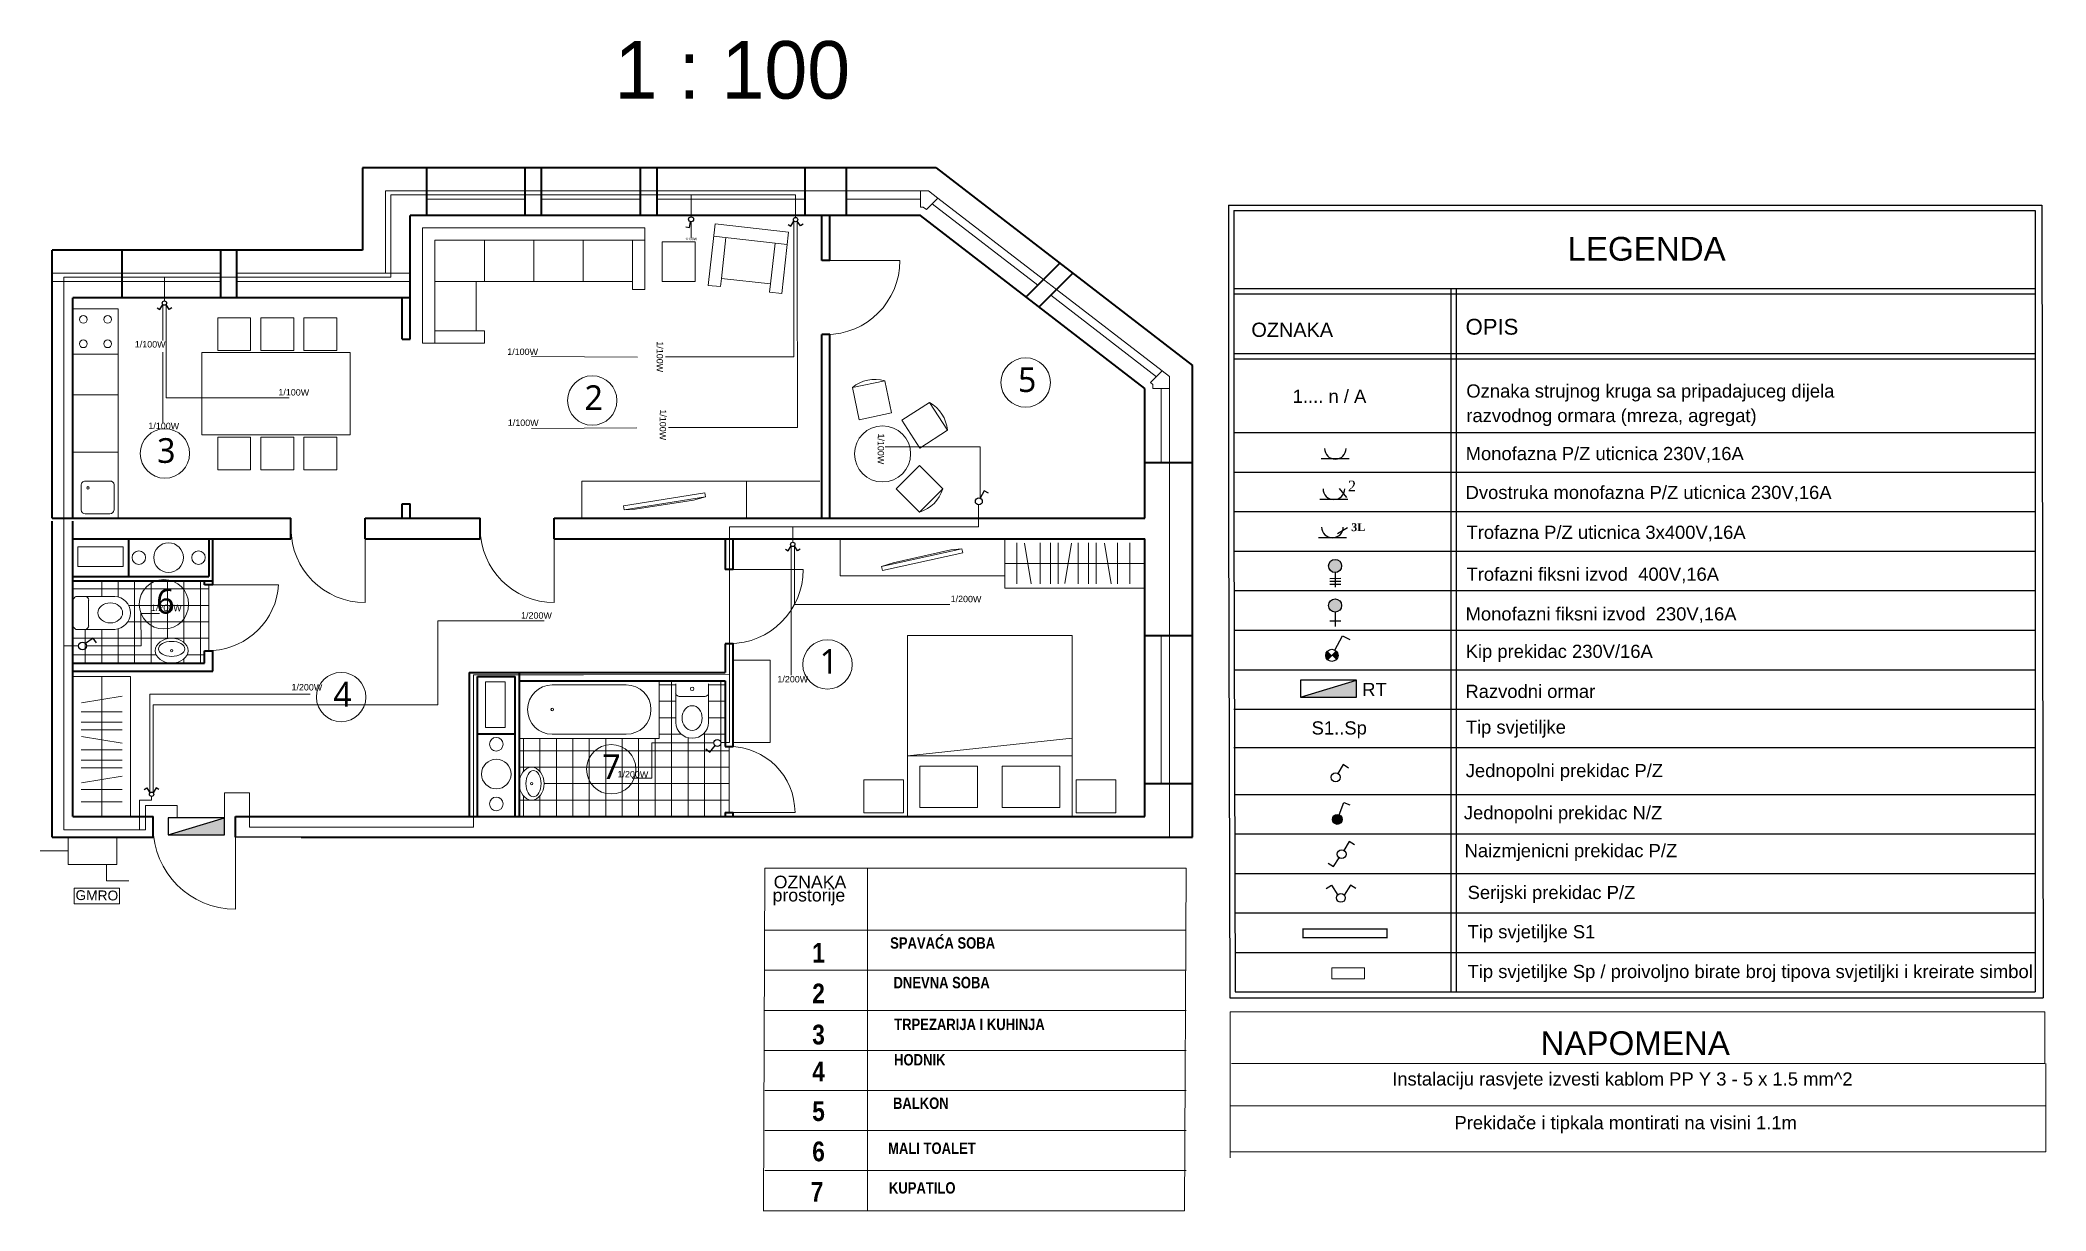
# Model space of a CAD drawing. Header units: millimetres. Extents: x 226234 to 250608, y 234684 to 248902.
import ezdxf
from ezdxf.enums import TextEntityAlignment as Align

# ---------------------------------------------------------------- set-up
doc = ezdxf.new("R2010")
doc.units = ezdxf.units.MM
doc.linetypes.add('DASHDOTX2', pattern=[2, 1, -0.5, 0, -0.5])
for name, color, linetype, lineweight in [('Axes', 40, 'DASHDOTX2', 9), ('Rasvjeta', 7, 'Continuous', 40), ('text_bih', 7, 'Continuous', 0), ('winows', 4, 'Continuous', 18)]:
    doc.layers.add(name, color=color, linetype=linetype, lineweight=lineweight)
for name, color, linetype in [('dwgmodels.com', 250, 'Continuous'), ('ELEKTRO', 7, 'Continuous'), ('Legenda', 7, 'Continuous'), ('legenda elektro', 7, 'Continuous'), ('RasvjetaTEXT', 7, 'Continuous'), ('Uticnice', 7, 'Continuous')]:
    doc.layers.add(name, color=color, linetype=linetype)
doc.styles.add('ARIAL', font='arial.ttf')
doc.styles.get("Standard").update_dxf_attribs({"font": 'arial.ttf'})
doc.styles.add('Standard 1', font='segoeuil.ttf')
doc.styles.add('TNRCE', font='times.ttf')

# ---------------------------------------------------------------- blocks, each defined once
blk = doc.blocks.new('pr')
at = {"layer": 'ELEKTRO'}
for points in [[(1879.6, 1354.7), (1887.8, 1359.8), (1897.2, 1344.8)], [(1924.7, 1354.7), (1916.6, 1359.8), (1907.2, 1344.8)]]:
    blk.add_lwpolyline(points, dxfattribs=at)
blk.add_circle((1902.2, 1340.4), 6.62, dxfattribs=at)
blk = doc.blocks.new('in')
at = {"layer": 'Rasvjeta'}
blk.add_hatch(color=256, dxfattribs=at).paths.add_polyline_path([(6376, -22275.5, 1), (6391, -22275.5, 1)])
at = {"layer": 'RasvjetaTEXT', "color": 7}
for p, q in [((6386.2, -22268.5), (6393.2, -22249.7)), ((6393.2, -22249.7), (6402.5, -22253.2))]:
    blk.add_line(p, q, dxfattribs=at)
blk.add_circle((6383.5, -22275.5), 7.5, dxfattribs=at)

msp = doc.modelspace()

# ---------------------------------------------------------------- hatches: boundary and pattern name
at = {"layer": 'Legenda'}
for points in [[(242232, 240921), (242232, 241127), (241548, 240921)], [(228475, 239251), (228475, 239458), (227791, 239251)]]:
    msp.add_hatch(color=256, dxfattribs=at).paths.add_polyline_path(points)
at = {"layer": 'RasvjetaTEXT'}
h = msp.add_hatch(color=256, dxfattribs=at)
h.paths.add_polyline_path([(241984, 241482), (241932, 241430), (241984, 241377, 0.198912), (242006, 241430, 0.198912)])
h.paths.add_polyline_path([(241879, 241482, 0.198912), (241857, 241430, 0.198912), (241879, 241377), (241932, 241430)])
at = {"layer": 'Uticnice', "ltscale": 0.01}
h = msp.add_hatch(color=256, dxfattribs=at)
h.paths.add_polyline_path([(242050, 242516, 1), (241890, 242516, 1)])
h.paths.add_polyline_path([(242050, 242036, 1), (241890, 242036, 1)])

# ---------------------------------------------------------------- linework, layer by layer
at = {"lineweight": 40}
for p, q in [((237122, 247352), (230152, 247352)), ((230152, 247352), (230152, 246352)), ((230932, 246772), (230932, 247352)), ((232125, 247352), (232125, 246772)), ((232325, 246772), (232325, 247352)), ((233525, 247352), (233525, 246772)), ((233732, 246772), (233732, 247352)), ((235532, 246772), (235532, 247352)), ((236032, 246772), (236032, 247352)), ((237122, 247352), (240237, 244951)), ((237122, 247352), (240237, 244951)), ((230732, 245772), (230732, 246772)), ((236932, 246772), (230732, 246772)), ((235732, 246225), (235732, 246772)), ((235832, 246225), (235832, 246772)), ((239657, 244672), (236932, 246772)), ((239657, 244672), (236932, 246772)), ((226382, 243097), (226382, 246352)), ((230152, 246352), (226382, 246352)), ((227232, 245772), (227232, 246352)), ((228425, 246352), (228425, 245772)), ((228625, 245772), (228625, 246352)), ((235832, 246225), (235732, 246225)), ((238215, 245783), (238626, 246193)), ((238374, 245661), (238784, 246071)), ((226632, 244272), (226632, 245772)), ((230732, 245772), (226632, 245772)), ((230632, 245272), (230632, 245772)), ((230732, 245272), (230732, 245772)), ((230632, 245272), (230732, 245272)), ((235732, 243097), (235732, 245325)), ((235832, 245325), (235732, 245325)), ((235832, 243097), (235832, 245325)), ((240237, 239222), (240237, 244951)), ((239657, 243097), (239657, 244672)), ((226632, 243097), (226632, 244272)), ((239657, 243772), (240237, 243772)), ((230632, 243097), (230632, 243272)), ((230632, 243272), (230732, 243272)), ((230732, 243097), (230732, 243272)), ((226382, 243097), (226382, 243097)), ((226382, 243097), (229282, 243097)), ((226382, 240386), (226382, 243061)), ((226632, 241561), (226632, 243061)), ((229282, 242847), (229282, 243097)), ((230182, 243097), (231582, 243097)), ((230182, 242847), (230182, 243097)), ((231582, 242847), (231582, 243097)), ((232482, 243097), (239657, 243097)), ((232482, 242847), (232482, 243097)), ((226382, 242847), (226382, 242847)), ((226632, 242387), (226632, 242847)), ((226632, 242847), (228282, 242847)), ((226632, 242847), (229282, 242847)), ((227309, 242847), (227309, 242387)), ((228282, 242847), (228282, 242387)), ((228332, 242337), (228332, 242847)), ((228332, 242287), (228332, 242847)), ((230182, 242847), (231582, 242847)), ((232482, 242847), (239657, 242847)), ((234557, 242847), (234557, 242472)), ((234657, 242472), (234657, 242847)), ((239657, 239472), (239657, 242847)), ((226632, 241337), (226632, 242387)), ((226632, 242387), (228282, 242387)), ((226632, 242337), (228332, 242337)), ((228232, 242287), (228232, 242337)), ((228332, 242287), (228232, 242287)), ((234657, 242472), (234557, 242472)), ((226382, 239222), (226382, 241672)), ((226632, 239472), (226632, 241672)), ((226632, 240386), (226632, 241561)), ((234557, 241572), (234557, 241222)), ((234657, 241572), (234557, 241572)), ((234657, 240322), (234657, 241572)), ((239657, 241672), (240237, 241672)), ((226382, 239472), (226382, 241482)), ((226632, 241337), (228232, 241337)), ((228232, 241337), (228232, 241487)), ((228232, 241487), (228332, 241487)), ((228332, 241237), (228332, 241487)), ((226632, 241237), (228332, 241237)), ((231447, 241222), (232057, 241222)), ((231447, 241222), (231447, 239472)), ((231447, 241222), (231447, 240822)), ((231447, 241222), (234557, 241222)), ((231547, 239472), (231547, 241172)), ((231547, 241172), (232007, 241172)), ((231547, 240171), (231547, 241172)), ((232007, 239472), (232007, 241172)), ((232057, 241222), (232057, 240222)), ((232057, 241122), (234557, 241122)), ((234557, 241122), (234557, 240322)), ((234557, 240822), (234557, 240322)), ((226382, 240386), (226382, 240386)), ((231547, 240479), (232007, 240479)), ((232057, 240222), (232057, 239472)), ((234557, 240322), (234657, 240322)), ((232057, 239932), (232057, 239472)), ((239657, 239872), (240237, 239872)), ((226632, 239472), (227607, 239472)), ((227607, 239222), (227607, 239472)), ((228607, 239472), (229407, 239472)), ((228607, 239222), (228607, 239472)), ((229407, 239472), (230157, 239472)), ((230157, 239472), (239657, 239472)), ((234557, 239522), (234557, 239472)), ((234557, 239522), (234657, 239522)), ((234557, 239522), (234557, 239472)), ((234657, 239472), (234657, 239522)), ((226382, 239222), (227615, 239222)), ((229407, 239222), (234307, 239222)), ((233357, 239222), (233657, 239222)), ((234307, 239222), (240237, 239222))]:
    msp.add_line(p, q, dxfattribs=at)
at = {"lineweight": 20}
for p, q in [((230432, 247072), (230432, 246072)), ((237030, 247072), (230432, 247072)), ((237030, 247072), (236932, 247072)), ((237030, 247072), (236932, 247072)), ((237030, 247072), (236932, 247072)), ((237030, 247072), (236932, 247072)), ((236932, 247072), (236932, 246872)), ((237003, 246843), (237144, 246984)), ((237144, 246984), (237030, 247072)), ((234435, 246670), (234352, 245924)), ((235329, 246570), (234435, 246670)), ((236932, 246872), (236965, 246872)), ((236965, 246872), (237003, 246843)), ((230882, 246622), (230882, 245222)), ((233582, 246622), (230882, 246622)), ((231032, 246472), (231032, 245972)), ((231632, 246472), (231032, 246472)), ((231632, 246472), (231632, 245972)), ((232232, 246472), (231632, 246472)), ((232232, 246472), (232232, 245972)), ((232832, 246472), (232232, 246472)), ((232832, 246472), (232832, 245972)), ((233432, 246472), (232832, 246472)), ((233432, 246472), (233432, 245972)), ((233582, 246472), (233432, 246472)), ((233582, 246622), (233582, 245872)), ((234192, 246452), (233792, 246452)), ((233792, 246452), (233792, 245972)), ((234192, 246452), (234192, 245972)), ((235164, 246438), (234418, 246521)), ((234567, 246504), (234512, 246007)), ((235164, 246438), (235108, 245941)), ((235313, 246421), (235164, 246438)), ((235329, 246570), (235246, 245825)), ((231632, 245972), (231032, 245972)), ((231032, 245972), (231032, 245222)), ((231532, 245972), (231532, 245372)), ((232232, 245972), (231632, 245972)), ((232832, 245972), (232232, 245972)), ((233432, 245972), (232832, 245972)), ((233432, 245972), (233432, 245872)), ((234192, 245972), (233792, 245972)), ((234512, 246007), (234501, 245908)), ((235108, 245941), (234512, 246007)), ((235108, 245941), (235097, 245841)), ((238286, 245854), (238428, 245995)), ((238428, 245995), (238586, 245873)), ((233432, 245872), (233582, 245872)), ((234352, 245924), (234501, 245908)), ((235097, 245841), (235246, 245825)), ((238445, 245732), (238586, 245873)), ((231632, 245222), (230882, 245222)), ((231032, 245372), (231532, 245372)), ((231532, 245372), (231632, 245372)), ((231632, 245372), (231632, 245222)), ((239728, 244743), (239869, 244884)), ((239757, 244720), (239728, 244743)), ((239757, 244672), (239757, 244720)), ((239869, 244884), (239957, 244817)), ((239957, 244817), (239957, 239222)), ((239957, 244817), (239957, 244672)), ((239957, 244817), (239957, 244672)), ((239957, 244817), (239957, 244672)), ((239957, 244817), (239957, 244672)), ((239957, 244672), (239757, 244672)), ((232816, 243097), (232816, 243547)), ((232816, 243547), (235709, 243547)), ((234816, 243097), (234816, 243547)), ((233323, 243247), (234310, 243403)), ((233330, 243198), (234318, 243354)), ((233466, 243204), (234175, 243316)), ((234175, 243316), (234318, 243354)), ((234310, 243403), (234318, 243354)), ((233323, 243247), (233330, 243198)), ((233466, 243204), (233330, 243198)), ((235957, 242847), (235957, 242397)), ((237957, 242247), (237957, 242847)), ((237957, 242847), (237957, 242397)), ((238103, 242297), (238103, 242797)), ((238276, 242300), (238196, 242794)), ((238387, 242297), (238387, 242797)), ((238510, 242297), (238510, 242797)), ((238605, 242297), (238605, 242797)), ((238684, 242301), (238765, 242794)), ((238849, 242297), (238849, 242797)), ((238972, 242297), (238972, 242797)), ((239067, 242297), (239067, 242797)), ((239248, 242300), (239168, 242794)), ((239327, 242297), (239327, 242797)), ((239477, 242547), (239477, 242797)), ((226692, 242509), (226692, 242749)), ((226692, 242749), (227243, 242749)), ((227243, 242749), (227243, 242509)), ((237434, 242725), (236458, 242508)), ((236599, 242554), (236458, 242508)), ((237445, 242676), (236469, 242459)), ((237299, 242710), (236599, 242554)), ((237434, 242725), (237299, 242710)), ((237434, 242725), (237445, 242676)), ((239657, 242547), (237957, 242547)), ((239477, 242297), (239477, 242547)), ((227243, 242509), (226692, 242509)), ((228282, 242287), (228882, 242287)), ((228332, 242287), (229132, 242287)), ((236957, 242397), (235957, 242397)), ((236458, 242508), (236469, 242459)), ((237957, 242397), (236957, 242397)), ((226670, 242146), (227141, 242146)), ((226823, 241790), (226823, 242102)), ((239657, 242247), (237957, 242247)), ((226670, 241746), (227141, 241746)), ((238774, 241672), (236774, 241672)), ((236774, 239472), (236774, 241672)), ((238774, 239472), (238774, 241672)), ((234657, 241371), (235107, 241371)), ((235107, 241371), (235107, 240371)), ((226632, 241172), (226982, 241172)), ((226982, 239472), (226982, 241172)), ((226982, 241172), (227332, 241172)), ((227332, 239472), (227332, 241172)), ((231645, 240556), (231645, 241107)), ((231645, 241107), (231885, 241107)), ((231885, 241107), (231885, 240556)), ((232457, 241072), (233357, 241072)), ((233957, 241085), (233957, 240614)), ((234357, 241085), (234357, 240614)), ((226735, 240854), (227229, 240933)), ((234313, 240931), (234001, 240931)), ((226732, 240743), (227232, 240743)), ((226732, 240619), (227232, 240619)), ((226732, 240525), (227232, 240525)), ((226735, 240445), (227229, 240364)), ((231885, 240556), (231645, 240556)), ((232057, 240422), (233757, 240422)), ((232457, 240472), (233357, 240472)), ((234657, 240371), (235107, 240371)), ((236774, 240210), (238774, 240426)), ((226732, 240281), (227232, 240281)), ((226732, 240157), (227232, 240157)), ((238774, 240210), (236774, 240210)), ((226732, 240063), (227232, 240063)), ((226735, 239882), (227229, 239961)), ((232007, 239982), (232007, 239472)), ((232057, 239932), (232057, 239472)), ((236724, 239918), (236244, 239918)), ((236244, 239518), (236244, 239918)), ((236724, 239518), (236724, 239918)), ((236924, 239584), (236924, 240084)), ((236924, 240084), (237624, 240084)), ((237624, 239584), (237624, 240084)), ((238624, 240084), (237924, 240084)), ((237924, 239584), (237924, 240084)), ((238624, 239584), (238624, 240084)), ((239304, 239918), (238824, 239918)), ((238824, 239518), (238824, 239918)), ((239304, 239518), (239304, 239918)), ((226732, 239802), (227232, 239802)), ((226732, 239653), (226982, 239653)), ((226982, 239653), (227232, 239653)), ((232057, 239472), (233757, 239472)), ((234607, 239522), (235407, 239522)), ((236724, 239518), (236244, 239518)), ((236924, 239584), (237624, 239584)), ((238624, 239584), (237924, 239584)), ((239304, 239518), (238824, 239518))]:
    msp.add_line(p, q, dxfattribs=at)
at = {"color": 252, "lineweight": 13}
for p, q in [((232125, 247072), (230925, 247072)), ((232125, 246972), (230925, 246972)), ((233525, 247072), (232325, 247072)), ((233525, 246972), (232325, 246972)), ((233525, 246972), (233525, 247072)), ((235532, 247072), (233732, 247072)), ((233732, 247072), (233732, 246972)), ((235532, 246972), (233732, 246972)), ((235532, 246972), (235532, 247072)), ((236932, 247072), (236032, 247072)), ((236932, 247072), (236032, 247072)), ((236032, 247072), (236032, 246972)), ((236932, 246972), (236032, 246972)), ((236932, 247072), (236932, 246972)), ((238357, 245925), (237074, 246914)), ((238428, 245995), (237144, 246984)), ((228425, 246072), (226382, 246072)), ((228425, 245972), (226382, 245972)), ((230732, 246072), (228625, 246072)), ((230732, 245972), (228625, 245972)), ((239799, 244814), (238515, 245803)), ((239869, 244884), (238586, 245873)), ((239857, 243772), (239857, 244672)), ((239957, 244672), (239857, 244672)), ((239957, 243772), (239957, 244672)), ((239957, 243772), (239857, 243772)), ((239857, 241672), (239957, 241672)), ((239857, 241672), (239857, 239872)), ((239957, 241672), (239957, 239872)), ((239957, 241672), (239957, 239872)), ((239957, 239872), (239857, 239872)), ((239957, 239872), (239857, 239872))]:
    msp.add_line(p, q, dxfattribs=at)
at = {"color": 252, "lineweight": 20}
for p, q in [((230925, 247072), (230925, 246972)), ((232125, 247072), (232125, 246972)), ((232325, 247072), (232325, 246972)), ((227225, 246072), (227225, 245972)), ((228425, 246072), (228425, 245972)), ((228625, 246072), (228625, 245972)), ((239957, 243772), (239957, 244672)), ((239957, 243772), (239957, 244672)), ((239957, 243772), (239957, 244672))]:
    msp.add_line(p, q, dxfattribs=at)
at = {"lineweight": 13}
for p, q in [((235782, 246225), (236682, 246225)), ((227182, 245637), (226632, 245637)), ((227182, 245637), (227182, 243097)), ((228792, 245531), (228392, 245531)), ((228392, 245531), (228392, 245131)), ((228792, 245531), (228792, 245131)), ((229315, 245531), (228915, 245531)), ((228915, 245531), (228915, 245131)), ((229315, 245531), (229315, 245131)), ((229838, 245531), (229438, 245531)), ((229438, 245531), (229438, 245131)), ((229838, 245531), (229838, 245131)), ((226632, 245087), (227182, 245087)), ((228200, 245107), (228200, 244107)), ((228200, 245107), (230000, 245107)), ((228792, 245131), (228392, 245131)), ((229315, 245131), (228915, 245131)), ((229838, 245131), (229438, 245131)), ((230000, 245107), (230000, 244107)), ((236497, 244765), (236105, 244682)), ((236497, 244765), (236580, 244374)), ((226632, 244593), (227182, 244593)), ((236105, 244682), (236188, 244291)), ((237043, 244501), (236706, 244285)), ((237043, 244501), (237259, 244164)), ((236580, 244374), (236188, 244291)), ((236706, 244285), (236922, 243948)), ((228200, 244107), (230000, 244107)), ((228392, 243682), (228392, 244082)), ((228792, 244082), (228392, 244082)), ((228792, 243682), (228792, 244082)), ((228915, 243682), (228915, 244082)), ((229315, 244082), (228915, 244082)), ((229315, 243682), (229315, 244082)), ((229438, 243682), (229438, 244082)), ((229838, 244082), (229438, 244082)), ((229838, 243682), (229838, 244082)), ((237259, 244164), (236922, 243948)), ((226632, 243897), (227182, 243897)), ((226782, 243547), (227086, 243547)), ((227132, 243501), (227132, 243197)), ((228792, 243682), (228392, 243682)), ((229315, 243682), (228915, 243682)), ((229838, 243682), (229438, 243682)), ((236919, 243735), (236637, 243451)), ((237203, 243452), (236919, 243735)), ((226732, 243497), (226732, 243197)), ((236920, 243169), (236637, 243451)), ((237203, 243452), (236920, 243169)), ((226782, 243147), (227082, 243147)), ((230182, 242972), (230182, 242072)), ((232482, 242972), (232482, 242072)), ((226982, 242146), (226982, 242337)), ((227182, 242139), (227182, 242337)), ((227382, 241337), (227382, 242337)), ((227582, 241337), (227582, 242337)), ((227782, 241633), (227782, 242337)), ((227982, 241586), (227982, 242337)), ((228182, 241337), (228182, 242337)), ((228282, 241487), (228282, 242287)), ((234607, 242472), (235507, 242472)), ((226632, 242237), (228282, 242237)), ((227310, 242037), (228282, 242037)), ((227300, 241837), (228282, 241837)), ((226632, 241637), (228282, 241637)), ((226782, 241337), (226782, 241746)), ((226982, 241337), (226982, 241746)), ((227182, 241337), (227182, 241752)), ((226632, 241437), (227644, 241437)), ((227782, 241337), (227782, 241342)), ((227982, 241337), (227982, 241388)), ((228021, 241437), (228232, 241437)), ((226908, 241237), (228332, 241237)), ((233757, 241122), (233757, 240422)), ((233957, 241072), (233757, 241072)), ((233907, 239472), (233907, 241122)), ((234557, 241072), (234357, 241072)), ((234507, 239472), (234507, 241122)), ((233957, 240872), (233757, 240872)), ((234557, 240872), (234357, 240872)), ((233957, 240672), (233757, 240672)), ((234557, 240672), (234357, 240672)), ((232107, 240021), (232107, 240422)), ((232307, 240021), (232307, 240422)), ((232507, 239472), (232507, 240422)), ((232707, 239472), (232707, 240422)), ((232907, 239472), (232907, 240422)), ((233107, 239472), (233107, 240422)), ((233307, 239472), (233307, 240422)), ((233507, 239472), (233507, 240422)), ((233707, 239472), (233707, 240422)), ((234025, 240472), (233757, 240472)), ((234107, 239472), (234107, 240429)), ((234557, 240472), (234289, 240472)), ((234307, 239472), (234307, 240490)), ((234607, 240272), (232057, 240272)), ((234607, 239522), (234607, 240322)), ((234607, 240072), (232057, 240072)), ((234607, 239872), (232357, 239872)), ((234607, 239672), (232057, 239672)), ((232107, 239472), (232107, 239723)), ((232307, 239472), (232307, 239723)), ((228607, 239347), (228607, 238347))]:
    msp.add_line(p, q, dxfattribs=at)
at = {"lineweight": 15}
for p, q in [((235025, 234684), (235040, 238845)), ((235040, 238845), (240161, 238845)), ((240142, 234684), (240161, 238845)), ((235040, 238091), (240161, 238091)), ((235040, 237605), (240161, 237605)), ((235040, 237119), (240161, 237119)), ((235040, 236633), (240161, 236633)), ((235040, 236147), (240161, 236147)), ((235040, 235661), (240161, 235661)), ((235040, 235175), (240161, 235175)), ((235022, 234684), (240142, 234684))]:
    msp.add_line(p, q, dxfattribs=at)
at = {"lineweight": 13}
for centre, radius in [((226759, 245510), 46.7), ((227055, 245510), 46.7), ((226759, 245214), 46.7), ((227055, 245214), 46.7), ((226815, 243464), 15.3), ((232457, 240772), 15.3)]:
    msp.add_circle(centre, radius, dxfattribs=at)
at = {"lineweight": 20}
for centre, radius in [((236471, 243877), 341), ((227795, 242617), 180), ((227433, 242617), 82.5), ((228158, 242617), 82.5), ((227832, 241487), 13.2), ((234157, 241024), 21.3), ((231777, 240351), 82.5), ((231777, 239989), 180), ((232207, 239872), 13.2), ((231777, 239626), 82.5)]:
    msp.add_circle(centre, radius, dxfattribs=at)
at = {"color": 252, "lineweight": 9}
for centre, start, end in [((235782, 246225), 270, 0), ((230182, 242972), 180, 270), ((232482, 242972), 180, 270), ((234607, 242472), 270, 0)]:
    msp.add_arc(centre, 900, start, end, dxfattribs=at)
at = {"lineweight": 20}
for centre, radius, start, end in [((236380, 244351), 431, 74.2913, 129.6438), ((236830, 244127), 431, 5.0077, 60.3602), ((236791, 243580), 431, 287.4031, 342.7557), ((226693, 242089), 61.1, 112.5566, 181.9575), ((226769, 242095), 55.2, 7.6443, 68.0171), ((227131, 241946), 200, 272.6576, 87.3424), ((226693, 241802), 61.1, 178.0425, 247.4434), ((226769, 241797), 55.2, 291.9829, 352.3557), ((232457, 240772), 300, 90, 270), ((233357, 240772), 300, 270, 90), ((234008, 240986), 55.2, 201.9829, 262.3557), ((234306, 240986), 55.2, 277.6443, 338.0171), ((234157, 240623), 200, 182.6576, 357.3424)]:
    msp.add_arc(centre, radius, start, end, dxfattribs=at)
at = {"lineweight": 13}
for centre, radius, start, end in [((226783, 243496), 51, 91.0915, 181.0915), ((227084, 243499), 48, 2.3838, 92.3838), ((226783, 243198), 50.7, 180.7889, 270.7889), ((227078, 243202), 54.4, 274.4974, 355.5026)]:
    msp.add_arc(centre, radius, start, end, dxfattribs=at)
at = {"color": 252, "lineweight": 13}
for centre, radius, start, end in [((228273, 242347), 861, 273.9439, 356.0561), ((234607, 239522), 800, 0, 90)]:
    msp.add_arc(centre, radius, start, end, dxfattribs=at)
at = {"color": 252, "lineweight": 20}
msp.add_arc((228607, 239347), 1000, 180, 270, dxfattribs=at)
at = {"lineweight": 20, "extrusion": (0, 0, -1)}
for centre, major_axis, ratio in [((227086, 241946), (-150, 0), 0.812428), ((227832, 241487), (-200, 0), 0.75), ((227832, 241509), (-159, 0), 0.575434), ((232207, 239872), (0, 200), 0.75), ((232229, 239872), (0, 159), 0.575434)]:
    msp.add_ellipse(centre, major_axis=major_axis, ratio=ratio, dxfattribs=at)
at = {"lineweight": 20}
msp.add_ellipse((234157, 240669), major_axis=(0, 150), ratio=0.812428, dxfattribs=at)
at = {"layer": 'Axes', "color": 18, "linetype": 'Continuous', "ltscale": 200, "true_color": 0x000000}
for centre in [(238210, 244744), (232943, 244525), (227750, 243882), (227738, 242051), (235802, 241320), (229892, 240923), (233174, 240047)]:
    msp.add_circle(centre, 300, dxfattribs=at)
at = {"layer": 'dwgmodels.com'}
msp.add_line((229407, 239222), (228607, 239222), dxfattribs=at)
at = {"layer": 'ELEKTRO'}
for points in [[(234081, 246634), (234124, 246625), (234139, 246696)], [(237760, 243399), (237706, 243428), (237659, 243338)], [(226918, 241583), (226878, 241639), (226785, 241573)], [(234324, 240296), (234371, 240256), (234437, 240334)], [(242135, 240062), (242070, 240103), (242003, 239995)], [(242208, 239129), (242143, 239170), (242076, 239062)], [(241887, 238907), (241952, 238866), (242019, 238973)]]:
    msp.add_lwpolyline(points, dxfattribs=at)
for centre, radius in [((234144, 246726), 30.2), ((237641, 243300), 42.1), ((226748, 241544), 47.3), ((234462, 240367), 42.1), ((241977, 239949), 53), ((242050, 239016), 53)]:
    msp.add_circle(centre, radius, dxfattribs=at)
at = {"layer": 'Legenda'}
for p, q in [((240676, 246897), (250559, 246897)), ((240676, 246897), (240676, 242970)), ((240739, 246834), (250476, 246834)), ((240739, 246834), (240739, 243033)), ((250476, 246834), (250476, 243033)), ((250559, 246897), (250576, 237271)), ((240739, 245885), (250476, 245885)), ((240739, 245822), (250476, 245822)), ((243377, 245885), (243377, 237342)), ((243442, 245885), (243442, 237342)), ((240739, 245095), (250476, 245095)), ((240739, 245033), (250476, 245033)), ((240739, 245033), (250476, 245033)), ((240739, 244136), (250476, 244136)), ((242142, 243815), (241801, 243815)), ((240739, 243656), (250476, 243656)), ((242125, 243325), (241784, 243325)), ((242125, 243325), (241784, 243325)), ((242112, 243348), (242023, 243455)), ((240676, 243095), (240693, 237271)), ((240739, 243176), (250476, 243176)), ((240739, 243033), (240756, 237342)), ((250476, 243033), (250476, 237342)), ((240739, 242696), (250476, 242696)), ((242038, 242362), (241905, 242361)), ((242038, 242327), (241905, 242327)), ((242038, 242292), (241905, 242292)), ((241971, 242436), (241971, 242259)), ((241971, 242436), (241971, 242259)), ((240739, 242216), (250476, 242216)), ((242038, 241847), (241905, 241847)), ((241971, 241956), (241971, 241779)), ((241971, 241956), (241971, 241779)), ((240739, 241736), (250476, 241736)), ((240739, 241256), (250476, 241256)), ((241548, 240921), (242232, 241127)), ((240739, 240776), (250476, 240776)), ((240739, 240313), (250476, 240313)), ((240739, 240313), (250476, 240313)), ((240756, 239742), (250476, 239742)), ((227791, 239251), (228475, 239458)), ((240756, 239262), (250476, 239262)), ((240756, 238782), (250476, 238782)), ((240756, 238302), (250476, 238302)), ((240756, 237822), (250476, 237822)), ((240693, 237271), (250576, 237271)), ((240756, 237342), (250476, 237342))]:
    msp.add_line(p, q, dxfattribs=at)
for points in [[(241548, 240921), (242232, 240921), (242232, 241127), (241548, 241127)], [(227791, 239251), (228475, 239251), (228475, 239458), (227791, 239458)]]:
    msp.add_lwpolyline(points, close=True, dxfattribs=at)
for centre in [(241970, 242516), (241970, 242516), (241970, 242036), (241970, 242036)]:
    msp.add_circle(centre, 80, dxfattribs=at)
for centre in [(241973, 243945), (241956, 243455)]:
    msp.add_arc(centre, 132, 180.9465, 359.0535, dxfattribs=at)
at = {"layer": 'Rasvjeta', "color": 7, "const_width": 16}
msp.add_lwpolyline([(242601, 238003), (242601, 238108), (241580, 238108), (241580, 238003)], close=True, dxfattribs=at)
at = {"layer": 'Rasvjeta', "color": 7, "lineweight": 13, "ltscale": 5}
msp.add_lwpolyline([(242328, 237637), (241929, 237637), (241929, 237501), (242328, 237501)], close=True, dxfattribs=at)
at = {"layer": 'RasvjetaTEXT'}
for p, q in [((241967, 241495), (242062, 241668)), ((242062, 241668), (242149, 241621)), ((241879, 241377), (241984, 241482))]:
    msp.add_line(p, q, dxfattribs=at)
msp.add_circle((241932, 241430), 74.1, dxfattribs=at)
at = {"layer": 'Uticnice'}
msp.add_line((242108, 242859), (241767, 242859), dxfattribs=at)
at = {"layer": 'Uticnice', "color": 0}
msp.add_line((241999, 242911), (242120, 242982), dxfattribs=at)
at = {"layer": 'Uticnice'}
msp.add_arc((241938, 242990), 132, 180.9465, 359.0535, dxfattribs=at)
at = {"layer": 'winows', "color": 242, "true_color": 0xcd2027}
for p, q in [((230494, 246023), (230494, 247023)), ((230494, 247023), (233300, 247023)), ((233300, 247023), (235360, 247023)), ((234144, 246756), (234144, 247023)), ((235360, 247023), (235413, 247023)), ((235413, 247023), (235413, 246748)), ((234144, 246695), (234145, 246500)), ((235394, 246704), (235394, 246280)), ((235434, 246705), (235434, 246295)), ((235394, 246280), (235394, 245057)), ((235434, 246295), (235437, 244199)), ((226522, 245357), (226522, 246023)), ((226522, 246023), (229352, 246023)), ((227744, 245734), (227744, 246023)), ((229352, 246023), (230494, 246023)), ((227725, 245690), (227725, 245256)), ((227765, 245691), (227765, 245243)), ((226522, 243001), (226522, 245357)), ((227765, 245243), (227766, 244557)), ((227723, 245114), (227723, 244600)), ((233494, 245053), (232203, 245060)), ((235394, 245057), (233835, 245057)), ((227723, 244600), (227723, 244260)), ((227766, 244557), (229261, 244558)), ((233486, 244195), (232206, 244187)), ((232206, 244187), (232206, 244187)), ((235437, 244199), (233871, 244199)), ((226522, 241166), (226522, 243001)), ((231067, 241419), (231067, 241848)), ((231067, 241848), (232358, 241848)), ((231067, 240828), (231067, 241419)), ((226522, 240561), (226522, 241166)), ((227568, 239947), (227568, 240958)), ((227568, 240958), (229515, 240958)), ((227608, 239946), (227608, 240828)), ((227608, 240828), (231067, 240828)), ((226522, 239313), (226522, 240561)), ((227568, 239761), (227568, 239947)), ((227608, 239761), (227608, 239946)), ((227440, 239552), (227440, 239672)), ((227440, 239672), (227589, 239672)), ((227898, 239608), (227515, 239608)), ((227515, 239608), (227515, 239313)), ((227589, 239672), (227589, 239717)), ((227898, 239608), (227898, 239458)), ((227440, 239313), (227440, 239552)), ((227515, 239313), (226522, 239313)), ((227440, 239313), (227440, 239313))]:
    msp.add_line(p, q, dxfattribs=at)
at = {"layer": 'winows', "color": 5}
for p, q in [((237659, 243961), (236504, 243961)), ((237659, 243338), (237659, 243961)), ((237636, 242992), (237636, 243257)), ((234611, 242641), (234611, 242992)), ((234611, 242992), (235379, 242992)), ((235379, 242992), (235379, 242807)), ((235379, 242992), (237636, 242992)), ((234611, 242049), (234611, 242641)), ((235361, 242760), (235361, 242411)), ((235401, 242761), (235401, 242411)), ((235361, 242411), (235361, 241191)), ((235401, 242411), (235401, 242048)), ((234611, 241196), (234611, 242049)), ((235401, 242048), (237290, 242048)), ((231500, 241172), (231500, 241195)), ((231500, 241195), (232835, 241195)), ((231500, 239344), (231500, 241172)), ((232835, 241195), (234611, 241196)), ((234611, 241196), (234611, 240371)), ((234420, 240367), (233669, 240367)), ((233669, 240367), (233669, 239938)), ((234611, 240371), (234507, 240371)), ((233669, 239938), (233429, 239938)), ((228475, 239458), (228475, 239760)), ((228475, 239760), (228777, 239760)), ((228777, 239760), (228777, 239344)), ((226574, 238890), (226574, 239222)), ((227167, 238890), (227167, 239222)), ((228777, 239344), (231500, 239344)), ((226574, 239056), (226234, 239056)), ((226574, 238890), (227167, 238890)), ((227042, 238890), (227042, 238692)), ((227042, 238692), (227311, 238692))]:
    msp.add_line(p, q, dxfattribs=at)
at = {"layer": 'winows', "color": 242}
for p, q in [((227463, 241544), (227459, 241940)), ((227459, 241940), (227684, 241940)), ((226701, 241544), (226522, 241544)), ((226795, 241544), (227463, 241544))]:
    msp.add_line(p, q, dxfattribs=at)
at = {"layer": 'winows', "color": 0}
for p, q in [((236289, 238846), (236289, 234684)), ((240694, 237102), (250593, 237102)), ((240694, 237102), (240694, 236474)), ((250593, 237102), (250593, 236474)), ((240694, 236474), (240694, 235959)), ((250593, 236474), (240710, 236474)), ((250608, 235959), (250608, 236474)), ((240694, 235959), (250608, 235959)), ((240694, 235959), (240694, 235328)), ((250608, 235959), (250608, 235402)), ((250608, 235402), (240694, 235402))]:
    msp.add_line(p, q, dxfattribs=at)
at = {"layer": 'winows', "color": 5}
msp.add_lwpolyline([(226646, 238603), (227199, 238603), (227199, 238414), (226646, 238414)], close=True, dxfattribs=at)

# ---------------------------------------------------------------- block references
at = {"layer": 'ELEKTRO', "color": 242, "true_color": 0xcd2027, "xscale": 3.983647873498302, "yscale": 3.983647873498302, "zscale": 3.983647873498302}
for p, rotation in [((242916, 252167), 180.798367876274), ((235247, 251153), 180.7983678762741), ((242883, 248222), 180.798367876274)]:
    msp.add_blockref('pr', p, dxfattribs=dict(at, rotation=rotation))
at = {"layer": 'ELEKTRO', "color": 242, "true_color": 0xcd2027, "xscale": 3.983647873498301, "yscale": 3.983647873498301, "zscale": 3.983647873498301}
msp.add_blockref('pr', (220010, 234404), dxfattribs=at)
at = {"layer": 'ELEKTRO', "xscale": 8, "yscale": 8, "zscale": 8}
msp.add_blockref('pr', (226824, 227761), dxfattribs=at)
at = {"layer": 'RasvjetaTEXT', "xscale": 8, "yscale": 8, "zscale": 8}
msp.add_blockref('in', (190929, 417642, 143), dxfattribs=at)

# ---------------------------------------------------------------- texts
at = {"color": 252, "lineweight": 13, "insert": (233214, 248891), "char_height": 1000, "width": 21997.17, "attachment_point": 1}
msp.add_mtext('{\\fMS Reference Sans Serif|b0|i0|c0|p34;\\H0.7x;\\C256;1 : 100 \\fTimes New Roman|b0|i0|c0|p18;\\P\\H1.429x; }', dxfattribs=at)
at = {"layer": 'Axes', "color": 18, "ltscale": 200, "true_color": 0x000000, "style": 'Standard 1'}
for s, p in [('5', (238228, 244779)), ('2', (232961, 244560)), ('3', (227767, 243918)), ('6', (227755, 242087)), ('1', (235819, 241356)), ('4', (229909, 240958)), ('7', (233176, 240078))]:
    msp.add_text(s, height=300, dxfattribs=at).set_placement(p, align=Align.MIDDLE_CENTER)
at = {"layer": 'ELEKTRO', "style": 'ARIAL'}
for s, p in [('Oznaka strujnog kruga sa pripadajuceg dijela', (243565, 244561, 159)), ('razvodnog ormara (mreza, agregat)', (243565, 244263, 159)), ('S1..Sp', (241685, 240469, 302)), ('Tip svjetiljke', (243558, 240479, 302)), ('Jednopolni prekidac P/Z', (243558, 239951, 302)), ('Jednopolni prekidac N/Z', (243535, 239439, 302)), ('Naizmjenicni prekidac P/Z', (243544, 238979, 302)), ('Serijski prekidac P/Z', (243581, 238471, 302)), ('Tip svjetiljke S1', (243580, 237994, 302)), ('Tip svjetiljke Sp / proivoljno birate broj tipova svjetiljki i kreirate simbol', (243580, 237511, 302)), ('Instalaciju rasvjete izvesti kablom PP Y 3 - 5 x 1.5 mm^ 2 ', (242664, 236206, 302)), ('                 Prekidače i tipkala montirati na visini 1.1m ', (242365, 235675, 302))]:
    msp.add_text(s, height=160, dxfattribs=at).set_placement(p)
at = {"layer": 'Legenda'}
for s, height, style, p in [('LEGENDA  ', 288, 'ARIAL', (244794, 246224, 36)), ('OZNAKA', 172.8, 'ARIAL', (240953, 245298, 171)), ('OPIS ', 192, 'ARIAL', (243556, 245325, 190)), ('1.... n / A', 160, 'ARIAL', (241455, 244497, 159)), ('Monofazna P/Z uticnica 230V,16A', 160, 'ARIAL', (243557, 243801, 159)), ('2', 130, 'TNRCE', (242126, 243422)), ('Dvostruka monofazna P/Z uticnica 230V,16A', 160, 'ARIAL', (243556, 243329, 159)), ('Trofazni fiksni izvod  400V,16A', 160, 'ARIAL', (243567, 242336, 159)), ('Monofazni fiksni izvod  230V,16A', 160, 'ARIAL', (243556, 241854, 159)), ('Kip prekidac 230V/16A', 160, 'ARIAL', (243557, 241399, 159)), ('RT', 160, 'ARIAL', (242300, 240936, 429)), ('Razvodni ormar ', 160, 'ARIAL', (243554, 240913, 159)), ('NAPOMENA', 288, 'ARIAL', (244466, 236576, 36))]:
    msp.add_text(s, height=height, dxfattribs=dict(at, style=style)).set_placement(p)
at = {"layer": 'legenda elektro', "style": 'ARIAL'}
msp.add_text('Trofazna P/Z uticnica 3x400V,16A', height=160, dxfattribs=at).set_placement((243567, 242845, 159))
at = {"layer": 'text_bih', "ltscale": 5}
for s, p in [('OZNAKA', (235148, 238601)), (' prostorije', (235075, 238441))]:
    msp.add_text(s, height=153.6, dxfattribs=at).set_placement(p)
at = {"layer": 'text_bih', "ltscale": 5, "attachment_point": 5}
for s, insert, char_height, width in [('{\\fArial Narrow|b1|i0|c238|p34;1}', (235693, 237817), 240, 2457.6), ('{\\fArial Narrow|b1|i0|c238|p34;SPAVAĆA SOBA}', (237201, 237936), 138.24, 3072), ('{\\fArial Narrow|b1|i0|c238|p34;2}', (235693, 237324), 240, 2457.6), ('{\\fArial Narrow|b1|i0|c238|p34;DNEVNA SOBA}', (237189, 237455), 138.24, 3072), ('{\\fArial Narrow|b1|i0|c238|p34;3}', (235693, 236823), 240, 2457.6), ('{\\fArial Narrow|b1|i0|c238|p34;TRPEZARIJA I KUHINJA}', (237527, 236948), 138.24, 3072), ('{\\fArial Narrow|b1|i0|c238|p34;4}', (235693, 236376), 240, 2457.6), ('{\\fArial Narrow|b1|i0|c238|p34;HODNIK}', (236923, 236518), 138.24, 3072), ('{\\fArial Narrow|b1|i0|c238|p34;5}', (235693, 235893), 240, 2457.6), ('{\\fArial Narrow|b1|i0|c238|p34;BALKON}', (236936, 235990), 138.24, 3072), ('{\\fArial Narrow|b1|i0|c238|p34;6}', (235693, 235404), 240, 2457.6), ('{\\fArial Narrow|b1|i0|c238|p34;MALI TOALET}', (237070, 235443), 138.24, 3072), ('{\\fArial Narrow|b1|i0|c238|p34;7}', (235675, 234916), 240, 2457.6), ('{\\fArial Narrow|b1|i0|c238|p34;KUPATILO}', (236953, 234962), 138.24, 3072)]:
    msp.add_mtext(s, dxfattribs=dict(at, insert=insert, char_height=char_height, width=width))
at = {"layer": 'Uticnice', "insert": (242167, 243035, 286), "char_height": 96, "width": 1610.48, "attachment_point": 1, "style": 'ARIAL'}
msp.add_mtext('{\\fTimes New Roman|b1|i0|c238|p18;3L}', dxfattribs=at)
at = {"layer": 'winows', "color": 242, "true_color": 0xcd2027}
for s, height, rotation, p in [('1/100W', 29.3, 359.7469, (234074, 246473)), ('1/100W', 77.6, 359.3456, (227384, 245171)), ('1/100W', 77.6, 269.3456, (233728, 245244)), ('1/100W', 77.6, 359.3456, (231910, 245080)), ('1/100W', 77.6, 359.3456, (229129, 244588)), ('1/100W', 77.6, 359.3456, (227549, 244180)), ('1/100W', 77.6, 359.3456, (231917, 244219)), ('1/100W', 77.6, 269.3456, (233765, 244418)), ('1/200W', 77.6, 359.3456, (227580, 241970)), ('1/200W', 77.6, 359.3456, (232078, 241878)), ('1/200W', 77.6, 359.3456, (229288, 241006))]:
    msp.add_text(s, height=height, rotation=rotation, dxfattribs=at).set_placement(p)
at = {"layer": 'winows', "color": 5}
for s, height, rotation, p in [('1/100W', 77.6, 269.3456, (236414, 244125)), ('1/200W', 77.6, 359.3456, (237298, 242078)), ('1/200W', 77.6, 359.3456, (235193, 241104)), ('1/200W', 77.6, 359.3456, (233250, 239949)), ('GMRO', 119.4, 359.3456, (226663, 238459))]:
    msp.add_text(s, height=height, rotation=rotation, dxfattribs=at).set_placement(p)

doc.saveas('drawing.dxf')
